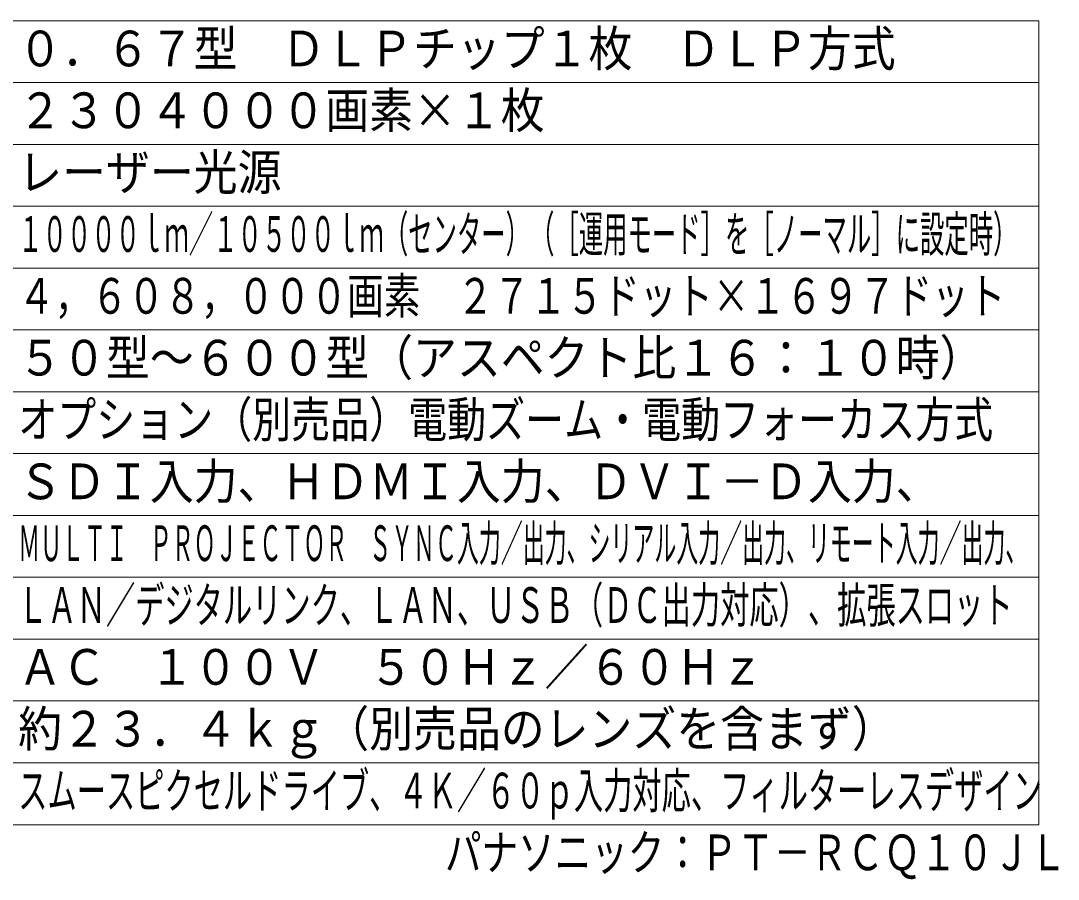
# Model space of a CAD drawing. Units: millimetres on the paper. Extents: x -62 to 64, y -59 to 59.
# Drawn here: x -19.8 to 64.1, y -59 to 10.4 of the extents above; entities that cross this region are included whole.
import ezdxf
from ezdxf.enums import TextEntityAlignment as Align

# ---------------------------------------------------------------- set-up
doc = ezdxf.new("R2010")
doc.units = ezdxf.units.MM
doc.layers.add('0-0_MOJI1', color=7, linetype='Continuous')
doc.layers.add('0-1_相当品', color=4, linetype='Continuous')
doc.layers.add('0-2_WAKU', color=4, linetype='Continuous', lineweight=9)
doc.styles.add('ＭＳ ゴシック', font='')
doc.styles.get('ＭＳ ゴシック').set_extended_font_data('MS Gothic')

msp = doc.modelspace()

# ---------------------------------------------------------------- linework, layer by layer
at = {"layer": '0-2_WAKU', "color": 3}
for p, q in [((62.512, 10.405), (-62.488, 10.405)), ((62.512, -54.595), (62.512, 10.405)), ((-62.488, -54.595), (62.512, -54.595))]:
    msp.add_line(p, q, dxfattribs=at)
at = {"layer": '0-2_WAKU'}
for p, q in [((-62.488, 5.405), (62.512, 5.405)), ((-62.488, 0.405), (62.512, 0.405)), ((-62.488, -4.595), (62.512, -4.595)), ((-62.488, -9.595), (62.512, -9.595)), ((-62.488, -14.595), (62.512, -14.595)), ((-62.488, -19.595), (62.512, -19.595)), ((-62.488, -24.595), (62.512, -24.595)), ((-62.488, -29.595), (62.512, -29.595)), ((-62.488, -34.595), (62.512, -34.595)), ((-62.488, -39.595), (62.512, -39.595)), ((-62.488, -44.595), (62.512, -44.595)), ((-62.488, -49.595), (62.512, -49.595))]:
    msp.add_line(p, q, dxfattribs=at)

# ---------------------------------------------------------------- texts
at = {"layer": '0-0_MOJI1', "style": 'ＭＳ ゴシック'}
for s, width, p in [('０．６７型\u3000ＤＬＰチップ１枚\u3000ＤＬＰ方式 ', 0.9, (-19.988, 5.85)), ('２３０４０００画素×１枚 ', 0.9, (-19.988, 0.85)), ('レーザー光源 ', 0.9, (-19.988, -4.15)), ('１００００ｌｍ／１０５００ｌｍ（センター）（［運用モード］を［ノーマル］に設定時） ', 0.5, (-19.988, -9.15)), ('４，６０８，０００画素\u3000２７１５ドット×１６９７ドット ', 0.75, (-19.988, -14.15)), ('５０型～６００型（アスペクト比１６：１０時） ', 0.9, (-19.988, -19.15)), ('オプション（別売品）電動ズーム・電動フォーカス方式 ', 0.8, (-19.988, -24.15)), ('ＳＤＩ入力、ＨＤＭＩ入力、ＤＶＩ－Ｄ入力、', 0.9, (-19.988, -29.15)), ('ＭＵＬＴＩ\u3000ＰＲＯＪＥＣＴＯＲ\u3000ＳＹＮＣ入力／出力、シリアル入力／出力、リモート入力／出力、', 0.45, (-19.988, -34.15)), ('ＬＡＮ／デジタルリンク、ＬＡＮ、ＵＳＢ（ＤＣ出力対応）、拡張スロット ', 0.6, (-19.988, -39.15)), ('ＡＣ\u3000１００Ｖ\u3000５０Ｈｚ／６０Ｈｚ ', 0.9, (-19.988, -44.15)), ('約２３．４ｋｇ（別売品のレンズを含まず） ', 0.9, (-19.988, -49.15)), ('スムースピクセルドライブ、４Ｋ／６０ｐ入力対応、フィルターレスデザイン ', 0.6, (-19.988, -54.15))]:
    msp.add_text(s, height=2.889, dxfattribs=dict(at, width=width)).set_placement(p, align=Align.BOTTOM_LEFT)
at = {"layer": '0-1_相当品', "style": 'ＭＳ ゴシック', "width": 0.75}
msp.add_text('パナソニック：ＰＴ－ＲＣＱ１０ＪＬ', height=2.889, dxfattribs=at).set_placement((14.512, -59.15), align=Align.BOTTOM_LEFT)

doc.saveas('drawing.dxf')
